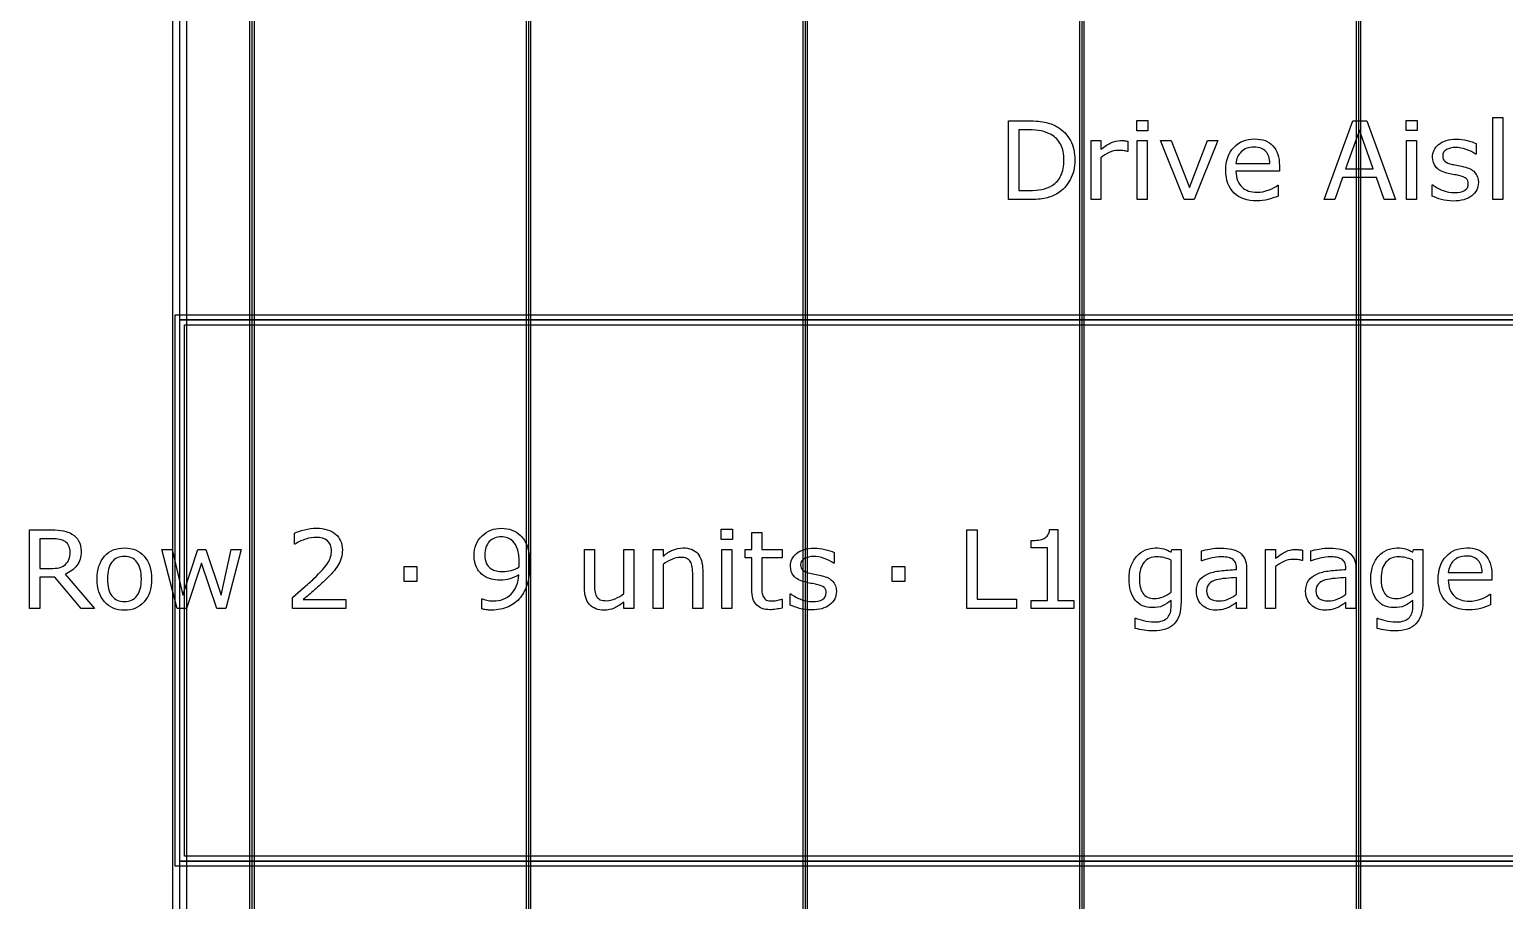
# Model space of a CAD drawing. Extents: x -13 to 750, y 12 to 2314.
# Drawn here: x 31.5 to 154.1, y 434.6 to 507 of the extents above; entities that cross this region are included whole.
import ezdxf

# ---------------------------------------------------------------- set-up
doc = ezdxf.new("R2010")
doc.units = 0
doc.layers.get('0').update_dxf_attribs({"linetype": 'CONTINUOUS'})

msp = doc.modelspace()

# ---------------------------------------------------------------- linework, layer by layer
at = {"color": 7}
for points in [[(43.400391, 580.4896), (43.400391, 128.2904), (268.59961, 128.2904), (268.59961, 580.4896)], [(44.599609, 579.2904), (267.40039, 579.2904), (267.40039, 129.4896), (44.599609, 129.4896)], [(49.800781, 553.89), (49.800781, 295.89), (50.199219, 295.89), (50.199219, 553.89)], [(72.800781, 553.89), (72.800781, 295.89), (73.199219, 295.89), (73.199219, 553.89)], [(95.800781, 553.89), (95.800781, 295.89), (96.199219, 295.89), (96.199219, 553.89)], [(118.80078, 553.89), (118.80078, 295.89), (119.19922, 295.89), (119.19922, 553.89)], [(141.80078, 553.89), (141.80078, 295.89), (142.19922, 295.89), (142.19922, 553.89)], [(44, 508.89), (268, 508.89), (268, 482.89), (44, 482.89)], [(124.49341, 498.6203), (123.56177, 498.6203), (123.56177, 499.4772), (124.49341, 499.4772)], [(145.073, 492.89), (144.14575, 492.89), (143.50415, 494.7137), (140.67407, 494.7137), (140.03247, 492.89), (139.14917, 492.89), (141.53101, 499.4335), (142.69116, 499.4335)], [(146.88794, 498.6205), (145.9563, 498.6205), (145.9563, 499.4774), (146.88794, 499.4774)], [(153.99393, 492.89), (153.16775, 492.89), (153.16775, 499.7279), (153.99393, 499.7279)], [(143.23608, 495.4608), (142.08911, 498.6732), (140.93774, 495.4608)], [(124.44071, 492.8898), (123.61454, 492.8898), (123.61454, 497.7985), (124.44071, 497.7985)], [(130.3206, 497.7985), (128.33427, 492.8898), (127.5037, 492.8898), (125.53056, 497.7985), (126.42704, 497.7985), (127.94755, 493.8918), (129.45487, 497.7985)], [(146.83524, 492.89), (146.00906, 492.89), (146.00906, 497.7987), (146.83524, 497.7987)], [(118.42456, 496.1551)], [(43.599609, 483.2904), (43.599609, 437.4896), (268.40039, 437.4896), (268.40039, 483.2904)], [(44, 482.89), (268, 482.89), (268, 437.89), (44, 437.89)], [(44.400391, 482.4896), (267.59961, 482.4896), (267.59961, 438.2904), (44.400391, 438.2904)], [(89.956787, 464.6205), (89.025146, 464.6205), (89.025146, 465.4774), (89.956787, 465.4774)], [(113.58179, 458.8901), (109.44214, 458.8901), (109.44214, 465.4336), (110.31226, 465.4336), (110.31226, 459.6635), (113.58179, 459.6635)], [(34.884522, 463.5921)], [(49.114014, 463.7987), (47.835205, 458.89), (47.070557, 458.89), (45.809326, 462.6737), (44.556885, 458.89), (43.796631, 458.89), (42.504639, 463.7987), (43.365967, 463.7987), (44.266846, 459.9974), (45.49292, 463.7987), (46.174072, 463.7987), (47.430908, 459.9974), (48.283447, 463.7987)], [(89.904053, 458.89), (89.077881, 458.89), (89.077881, 463.7987), (89.904053, 463.7987)], [(63.703857, 461.1356), (62.653564, 461.1356), (62.653564, 462.3793), (63.703857, 462.3793)], [(73.108158, 462.555)], [(104.28735, 461.1357), (103.23706, 461.1357), (103.23706, 462.3794), (104.28735, 462.3794)], [(40.80835, 461.3421)], [(41.660889, 461.3421)], [(126.427, 460.2393)], [(146.52759, 460.2393)], [(44, 437.89), (268, 437.89), (268, 411.89), (44, 411.89)]]:
    msp.add_lwpolyline(points, close=True, dxfattribs=at)
for points in [[(50, 553.89), (50, 295.89)], [(73, 553.89), (73, 295.89)], [(96, 553.89), (96, 295.89)], [(119, 553.89), (119, 295.89)], [(142, 553.89), (142, 295.89)], [(114.54858, 492.89), (112.89624, 492.89), (112.89624, 499.4335), (114.53101, 499.4335)], [(114.58374, 498.6863), (113.76636, 498.6863), (113.76636, 493.637), (114.58374, 493.637)], [(120.5911, 496.3752), (120.5911, 492.89), (119.76493, 492.89), (119.76493, 497.7987), (120.5911, 497.7987), (120.5911, 497.0736)], [(122.82788, 496.8976), (122.78398, 496.8976)], [(122.82792, 497.7457), (122.82788, 496.8976)], [(151.78343, 497.5479), (151.78343, 496.6646), (151.73953, 496.6646)], [(117.51489, 496.1679), (117.51489, 496.1681)], [(131.81474, 495.8913), (134.62724, 495.8913)], [(135.43139, 495.7067), (135.43144, 495.2585)], [(135.43144, 495.2585), (131.81474, 495.2585)], [(151.97684, 494.3044), (151.97684, 494.305)], [(135.29081, 494.0895), (135.33471, 494.0895), (135.33471, 493.1886)], [(148.14041, 493.1844), (148.14041, 494.1117), (148.18431, 494.1117)], [(36.919189, 458.89), (35.789795, 458.89), (33.601318, 461.4916), (32.375244, 461.4916), (32.375244, 458.89), (31.505127, 458.89), (31.505127, 465.4335), (33.337646, 465.4335)], [(53.570068, 464.2381), (53.526118, 464.2381), (53.526118, 465.161)], [(91.556396, 460.4937), (91.556396, 463.1041), (90.998291, 463.1041), (90.998291, 463.7984), (91.556396, 463.7984), (91.556396, 465.209), (92.382568, 465.209), (92.382568, 463.7984), (94.087646, 463.7984), (94.087646, 463.1041), (92.382568, 463.1041), (92.382568, 460.8672)], [(116.31958, 465.4556), (117.00073, 465.4556), (117.00073, 459.5582), (118.33667, 459.5582), (118.33667, 458.8901)], [(33.39917, 464.6867), (32.375244, 464.6867), (32.375244, 462.217), (33.25415, 462.217)], [(77.643311, 460.6127), (77.643311, 463.7987), (78.469482, 463.7987), (78.469482, 461.0038)], [(80.921634, 460.1336), (80.921634, 463.7986), (81.747806, 463.7986), (81.747803, 458.89)], [(84.199952, 462.5547), (84.199952, 458.89), (83.37378, 458.89), (83.37378, 463.7987), (84.199952, 463.7987), (84.199952, 463.2538)], [(118.33667, 458.8901), (114.79468, 458.8901), (114.79468, 459.5581), (116.15698, 459.5581), (116.15698, 463.9438), (114.79468, 463.9438), (114.79468, 464.5415)], [(126.42703, 463.5877), (126.47973, 463.7986), (127.25316, 463.7986), (127.25317, 459.4482)], [(129.0022, 462.854), (128.9583, 462.854), (128.9583, 463.6933)], [(135.11064, 462.3755), (135.11064, 458.89), (134.28446, 458.89), (134.28446, 463.7987), (135.11064, 463.7987), (135.11064, 463.0736)], [(137.34745, 463.7457), (137.34741, 462.8979)], [(138.09009, 462.854), (138.04619, 462.854), (138.04619, 463.6933)], [(146.52753, 463.5877), (146.58023, 463.7986), (147.35367, 463.7986), (147.35376, 459.4482)], [(72.220481, 462.7437), (72.220459, 462.744)], [(98.398686, 463.548), (98.398686, 462.6647), (98.354736, 462.6647)], [(126.427, 460.2392), (126.427, 462.9155)], [(137.34741, 462.8979), (137.30351, 462.8979)], [(146.52759, 460.2392), (146.52759, 462.9155)], [(34.458252, 461.7509), (36.919189, 458.89)], [(87.478271, 458.89), (86.6521, 458.89), (86.6521, 461.6849)], [(87.478272, 462.076), (87.478271, 458.89)], [(131.87183, 462.1336), (131.87183, 462.261)], [(131.87183, 460.0986), (131.87183, 461.4653)], [(132.69365, 462.2209), (132.6936, 458.8901)], [(140.95972, 462.1336), (140.95972, 462.261)], [(140.95972, 460.0986), (140.95972, 461.4653)], [(141.78154, 462.2209), (141.78149, 458.8901)], [(149.47192, 461.8916), (152.28442, 461.8916)], [(153.08862, 461.2588), (149.47192, 461.2588)], [(153.08858, 461.707), (153.08862, 461.2588)], [(57.793213, 458.89), (53.363525, 458.89), (53.363525, 459.8085), (54.286377, 460.5995)], [(94.755615, 459.1845), (94.755615, 460.1118), (94.799565, 460.1118)], [(98.592041, 460.3045), (98.592041, 460.3051)], [(131.87183, 460.0985), (131.87183, 460.0986)], [(140.95972, 460.0985), (140.95972, 460.0986)], [(152.948, 460.0898), (152.9919, 460.0898), (152.9919, 459.1889)], [(54.273187, 459.6415), (57.793207, 459.6415), (57.793213, 458.89)], [(69.113525, 458.8636), (69.113525, 459.703), (69.157475, 459.703)], [(81.747803, 458.89), (80.921631, 458.89), (80.921631, 459.4349)], [(94.043703, 459.6763), (94.087653, 459.6763), (94.087646, 458.934)], [(126.42703, 459.1097), (126.42703, 459.558)], [(132.6936, 458.8901), (131.87183, 458.8901), (131.87183, 459.413)], [(141.78149, 458.8901), (140.95972, 458.8901), (140.95972, 459.413)], [(146.52753, 459.1097), (146.52753, 459.558)], [(123.44751, 457.2421), (123.44751, 458.0858), (123.49151, 458.0858)], [(143.5481, 457.2421), (143.5481, 458.0858), (143.592, 458.0858)]]:
    msp.add_lwpolyline(points, dxfattribs=at)
for points in [[(114.53101, 499.4335), (115.169677, 499.4335), (115.67651, 499.3866), (116.05151, 499.2928)], [(116.05151, 499.2928), (116.429443, 499.202), (116.74878, 499.076033), (117.00952, 498.9149)], [(115.62524, 498.5983), (115.335207, 498.656967), (114.98804, 498.6863), (114.58374, 498.6863)], [(116.44702, 498.2951), (116.189207, 498.441567), (115.91528, 498.542633), (115.62524, 498.5983)], [(117.24683, 497.4645), (117.068117, 497.8161), (116.801513, 498.092967), (116.44702, 498.2951)], [(117.00952, 498.9149), (117.454833, 498.636567), (117.802003, 498.265967), (118.05103, 497.8031)], [(131.63012, 497.2272), (132.069573, 497.698867), (132.64672, 497.9347), (133.36156, 497.9347)], [(133.36156, 497.9347), (134.023673, 497.9347), (134.53344, 497.741333), (134.89086, 497.3546)], [(117.51489, 496.1681), (117.51489, 496.680833), (117.425537, 497.112967), (117.24683, 497.4645)], [(118.05103, 497.8031), (118.30005, 497.340167), (118.42456, 496.790833), (118.42456, 496.1551)], [(120.5911, 497.0736), (120.919227, 497.337267), (121.207803, 497.5233), (121.45683, 497.6317)], [(121.27665, 496.8102), (121.039343, 496.698867), (120.810827, 496.553867), (120.5911, 496.3752)], [(122.01493, 496.9816), (121.76005, 496.9816), (121.513957, 496.924467), (121.27665, 496.8102)], [(121.45683, 497.6317), (121.708783, 497.743033), (121.96513, 497.7987), (122.22587, 497.7987)], [(122.42362, 496.9596), (122.309367, 496.974267), (122.173137, 496.9816), (122.01493, 496.9816)], [(122.22587, 497.7987), (122.369423, 497.7987), (122.473427, 497.794367), (122.53788, 497.7857)], [(122.78398, 496.8976), (122.660933, 496.926933), (122.540813, 496.9476), (122.42362, 496.9596)], [(122.53788, 497.7857), (122.602347, 497.779033), (122.699027, 497.7657), (122.82792, 497.7457)], [(130.97533, 495.3156), (130.97533, 496.118333), (131.193593, 496.755533), (131.63012, 497.2272)], [(132.25858, 496.8625), (131.99784, 496.6017), (131.849893, 496.277967), (131.81474, 495.8913)], [(133.31767, 497.2536), (132.875283, 497.2536), (132.522253, 497.123233), (132.25858, 496.8625)], [(134.29765, 496.8976), (134.083783, 497.134933), (133.757123, 497.2536), (133.31767, 497.2536)], [(134.62724, 495.8913), (134.624573, 496.3249), (134.51471, 496.660333), (134.29765, 496.8976)], [(134.89086, 497.3546), (135.251213, 496.967933), (135.43139, 496.418633), (135.43139, 495.7067)], [(148.16233, 496.4185), (148.16233, 496.620633), (148.203347, 496.811067), (148.28538, 496.9898)], [(148.28538, 496.9898), (148.37034, 497.168533), (148.49778, 497.3282), (148.6677, 497.4688)], [(148.6677, 497.4688), (148.831767, 497.606467), (149.039777, 497.714867), (149.29173, 497.794)], [(149.31815, 497.0425), (149.110137, 496.928233), (149.00613, 496.756867), (149.00613, 496.5284)], [(149.29173, 497.794), (149.54661, 497.876), (149.83079, 497.917), (150.14427, 497.917)], [(150.08279, 497.2183), (149.781037, 497.2183), (149.526157, 497.1597), (149.31815, 497.0425)], [(150.97049, 497.0557), (150.66873, 497.1641), (150.37283, 497.2183), (150.08279, 497.2183)], [(150.14427, 497.917), (150.437237, 497.917), (150.733133, 497.8804), (151.03196, 497.8072)], [(151.73953, 496.6646), (151.528597, 496.819867), (151.27225, 496.950233), (150.97049, 497.0557)], [(151.03196, 497.8072), (151.33372, 497.736867), (151.58421, 497.650433), (151.78343, 497.5479)], [(117.2688, 494.8935), (117.43286, 495.233367), (117.51489, 495.658167), (117.51489, 496.1679)], [(118.42456, 496.1551), (118.42456, 495.560367), (118.29419, 495.0213), (118.03345, 494.5379)], [(148.4304, 495.6011), (148.251687, 495.823767), (148.16233, 496.096233), (148.16233, 496.4185)], [(149.34886, 495.1001), (148.918193, 495.214367), (148.61204, 495.381367), (148.4304, 495.6011)], [(149.00613, 496.5284), (149.00613, 496.3262), (149.06912, 496.173833), (149.1951, 496.0713)], [(149.1951, 496.0713), (149.318147, 495.968767), (149.517363, 495.8853), (149.79275, 495.8209)], [(149.79275, 495.8209), (149.945097, 495.785567), (150.11502, 495.7504), (150.30252, 495.7154)], [(150.30252, 495.7154), (150.492947, 495.680067), (150.65115, 495.647733), (150.77713, 495.6184)], [(150.77713, 495.6184), (151.160917, 495.530533), (151.456813, 495.379667), (151.66482, 495.1658)], [(116.53931, 494.0717), (116.864503, 494.2797), (117.107667, 494.553633), (117.2688, 494.8935)], [(118.03345, 494.5379), (117.775637, 494.054567), (117.431397, 493.679567), (117.00073, 493.4129)], [(131.66088, 493.4347), (131.203847, 493.8771), (130.97533, 494.504067), (130.97533, 495.3156)], [(131.81474, 495.2585), (131.81474, 494.9567), (131.86015, 494.693), (131.95097, 494.4674)], [(131.95097, 494.4674), (132.04179, 494.2448), (132.1663, 494.0617), (132.3245, 493.9181)], [(149.86302, 494.9859), (149.67552, 495.021233), (149.504133, 495.0593), (149.34886, 495.1001)], [(150.32444, 494.8939), (150.207253, 494.920567), (150.053447, 494.951233), (149.86302, 494.9859)], [(150.96604, 494.639), (150.854713, 494.7386), (150.640847, 494.823567), (150.32444, 494.8939)], [(151.13304, 494.1996), (151.13304, 494.392933), (151.077373, 494.5394), (150.96604, 494.639)], [(151.97684, 494.305), (151.97684, 493.8568), (151.790803, 493.489133), (151.41873, 493.202)], [(151.66482, 495.1658), (151.872833, 494.949), (151.97684, 494.661867), (151.97684, 494.3044)], [(114.58374, 493.637), (115.002687, 493.637), (115.367433, 493.667667), (115.67798, 493.729)], [(115.67798, 493.729), (115.991453, 493.790333), (116.278563, 493.904567), (116.53931, 494.0717)], [(117.00073, 493.4129), (116.701903, 493.228367), (116.36792, 493.095067), (115.99878, 493.013)], [(133.56811, 492.7755), (132.753657, 492.7755), (132.117913, 492.995233), (131.66088, 493.4347)], [(132.3245, 493.9181), (132.476847, 493.7775), (132.657023, 493.672033), (132.86503, 493.6017)], [(132.86503, 493.6017), (133.07597, 493.531367), (133.307417, 493.4962), (133.55937, 493.4962)], [(133.55937, 493.4962), (133.89335, 493.4962), (134.228797, 493.562133), (134.56571, 493.694)], [(135.33471, 493.1886), (135.05639, 493.0714), (134.77221, 492.973267), (134.48217, 492.8942)], [(134.56571, 493.694), (134.905557, 493.828733), (135.147257, 493.960567), (135.29081, 494.0895)], [(148.90066, 492.8988), (148.598907, 492.986667), (148.34549, 493.081867), (148.14041, 493.1844)], [(148.18431, 494.1117), (148.44505, 493.915367), (148.735087, 493.758633), (149.05442, 493.6415)], [(149.05442, 493.6415), (149.37376, 493.527233), (149.679913, 493.4701), (149.97288, 493.4701)], [(151.41873, 493.202), (151.04959, 492.914867), (150.54422, 492.7713), (149.90262, 492.7713)], [(149.97288, 493.4701), (150.33616, 493.4701), (150.62034, 493.5287), (150.82542, 493.6459)], [(150.82542, 493.6459), (151.0305, 493.763033), (151.13304, 493.9476), (151.13304, 494.1996)], [(115.99878, 493.013), (115.632567, 492.931), (115.149167, 492.89), (114.54858, 492.89)], [(134.48217, 492.8942), (134.19213, 492.815067), (133.887443, 492.7755), (133.56811, 492.7755)], [(149.90262, 492.7713), (149.53934, 492.7713), (149.205353, 492.8138), (148.90066, 492.8988)], [(33.337646, 465.4335), (33.733154, 465.4335), (34.062744, 465.407167), (34.326416, 465.3545)], [(34.326416, 465.3545), (34.590088, 465.3045), (34.827393, 465.213667), (35.03833, 465.082)], [(35.03833, 465.082), (35.275635, 464.9326), (35.460205, 464.743633), (35.592041, 464.5151)], [(53.526118, 465.161), (53.734126, 465.263533), (54.010981, 465.357267), (54.356684, 465.4422)], [(54.356684, 465.4422), (54.705317, 465.5272), (55.042232, 465.5697), (55.367427, 465.5697)], [(55.345459, 464.8094), (55.078858, 464.8094), (54.790283, 464.762533), (54.479736, 464.6688)], [(56.281494, 464.5194), (56.058838, 464.712733), (55.746826, 464.8094), (55.345459, 464.8094)], [(55.367427, 465.5697), (56.038325, 465.5697), (56.564204, 465.4071), (56.945063, 465.0819)], [(56.945063, 465.0819), (57.325922, 464.759633), (57.516352, 464.321633), (57.516352, 463.7679)], [(68.476322, 463.3065), (68.476322, 463.9745), (68.696049, 464.517967), (69.135502, 464.9369)], [(69.135502, 464.9369), (69.574955, 465.355833), (70.111088, 465.5653), (70.7439, 465.5653)], [(70.735107, 464.8491), (70.313232, 464.8491), (69.979248, 464.717267), (69.733154, 464.4536)], [(71.249268, 464.7611), (71.091065, 464.819767), (70.919678, 464.8491), (70.735107, 464.8491)], [(70.7439, 465.5653), (71.060307, 465.5653), (71.353276, 465.5155), (71.622807, 465.4159)], [(71.622807, 465.4159), (71.892338, 465.319233), (72.128178, 465.172733), (72.330326, 464.9764)], [(72.330326, 464.9764), (72.579349, 464.733267), (72.771244, 464.4198), (72.90601, 464.036)], [(115.86694, 464.7217), (116.001707, 464.794967), (116.107177, 464.887267), (116.18335, 464.9986)], [(116.18335, 464.9986), (116.26245, 465.112867), (116.30786, 465.2652), (116.31958, 465.4556)], [(34.01001, 464.6337), (33.837158, 464.669033), (33.633545, 464.6867), (33.39917, 464.6867)], [(34.458252, 464.4579), (34.332275, 464.542833), (34.182861, 464.601433), (34.01001, 464.6337)], [(34.783447, 464.0887), (34.718994, 464.235233), (34.610595, 464.3583), (34.458252, 464.4579)], [(34.884521, 463.5921), (34.884521, 463.779633), (34.85083, 463.945167), (34.783447, 464.0887)], [(34.787842, 462.9813), (34.852295, 463.142433), (34.884522, 463.346033), (34.884522, 463.5921)], [(35.794189, 463.6538), (35.794189, 463.182133), (35.675537, 462.7866), (35.438232, 462.4672)], [(35.592041, 464.5151), (35.726806, 464.2895), (35.794189, 464.0024), (35.794189, 463.6538)], [(37.740967, 463.2362), (38.151123, 463.702), (38.703369, 463.9349), (39.397705, 463.9349)], [(39.397705, 463.9349), (40.086182, 463.9349), (40.635498, 463.702), (41.045654, 463.2362)], [(54.479736, 464.6688), (54.169189, 464.575067), (53.865967, 464.4315), (53.570068, 464.2381)], [(56.619873, 463.724), (56.619873, 464.0638), (56.50708, 464.328933), (56.281494, 464.5194)], [(56.307861, 462.6825), (56.515869, 463.004767), (56.619873, 463.351933), (56.619873, 463.724)], [(57.516352, 463.7679), (57.516352, 463.5189), (57.484125, 463.286), (57.419672, 463.0692)], [(69.733154, 464.4536), (69.48999, 464.189933), (69.368408, 463.819333), (69.368408, 463.3418)], [(71.693115, 464.4798), (71.55542, 464.611667), (71.407471, 464.705433), (71.249268, 464.7611)], [(72.079834, 463.8382), (71.986084, 464.1136), (71.857178, 464.327467), (71.693115, 464.4798)], [(72.220459, 462.744), (72.220459, 463.198133), (72.173584, 463.562867), (72.079834, 463.8382)], [(72.90601, 464.036), (73.040775, 463.655133), (73.108158, 463.161467), (73.108158, 462.555)], [(84.199952, 463.2538), (84.457765, 463.467667), (84.724366, 463.634633), (84.999757, 463.7547)], [(84.999757, 463.7547), (85.275148, 463.874833), (85.557862, 463.9349), (85.847901, 463.9349)], [(85.847901, 463.9349), (86.378175, 463.9349), (86.782472, 463.775233), (87.060792, 463.4559)], [(95.282963, 463.4689), (95.447026, 463.606567), (95.655033, 463.714967), (95.906986, 463.7941)], [(95.906986, 463.7941), (96.161869, 463.8761), (96.446049, 463.9171), (96.759525, 463.9171)], [(96.759525, 463.9171), (97.052494, 463.9171), (97.348393, 463.8805), (97.647221, 463.8073)], [(97.647221, 463.8073), (97.948979, 463.736967), (98.199467, 463.650533), (98.398686, 463.548)], [(114.79468, 464.5415), (114.979247, 464.5415), (115.177, 464.556167), (115.38794, 464.5855)], [(115.38794, 464.5855), (115.59888, 464.6175), (115.758547, 464.6629), (115.86694, 464.7217)], [(123.59695, 463.2757), (123.787383, 463.483767), (124.01883, 463.6449), (124.29129, 463.7591)], [(124.29129, 463.7591), (124.56375, 463.8763), (124.834747, 463.9349), (125.10428, 463.9349)], [(125.10428, 463.9349), (125.38846, 463.9349), (125.625763, 463.905567), (125.81619, 463.8469)], [(125.81619, 463.8469), (126.00955, 463.7909), (126.213163, 463.7045), (126.42703, 463.5877)], [(128.9583, 463.6933), (129.119433, 463.7373), (129.352343, 463.785633), (129.65703, 463.8383)], [(129.65703, 463.8383), (129.961717, 463.890967), (130.26201, 463.9173), (130.55791, 463.9173)], [(130.55791, 463.9173), (130.903617, 463.9173), (131.20391, 463.887967), (131.45879, 463.8293)], [(131.45879, 463.8293), (131.716603, 463.773967), (131.93926, 463.677267), (132.12676, 463.5392)], [(135.11064, 463.0736), (135.43876, 463.337267), (135.727333, 463.5233), (135.97636, 463.6317)], [(135.97636, 463.6317), (136.228313, 463.743033), (136.48466, 463.7987), (136.7454, 463.7987)], [(136.7454, 463.7987), (136.888953, 463.7987), (136.992957, 463.794367), (137.05741, 463.7857)], [(137.05741, 463.7857), (137.121877, 463.779033), (137.218557, 463.7657), (137.34745, 463.7457)], [(138.04619, 463.6933), (138.207323, 463.7373), (138.440233, 463.785633), (138.74492, 463.8383)], [(138.74492, 463.8383), (139.049607, 463.890967), (139.3499, 463.9173), (139.6458, 463.9173)], [(139.6458, 463.9173), (139.991507, 463.9173), (140.2918, 463.887967), (140.54668, 463.8293)], [(140.54668, 463.8293), (140.804493, 463.773967), (141.02715, 463.677267), (141.21465, 463.5392)], [(143.69745, 463.2757), (143.887877, 463.483767), (144.119323, 463.6449), (144.39179, 463.7591)], [(144.39179, 463.7591), (144.66425, 463.8763), (144.935243, 463.9349), (145.20477, 463.9349)], [(145.20477, 463.9349), (145.48895, 463.9349), (145.726257, 463.905567), (145.91669, 463.8469)], [(145.91669, 463.8469), (146.11005, 463.7909), (146.313663, 463.7045), (146.52753, 463.5877)], [(149.28731, 463.2275), (149.726763, 463.699167), (150.303913, 463.935), (151.01876, 463.935)], [(151.01876, 463.935), (151.680867, 463.935), (152.190633, 463.741633), (152.54806, 463.3549)], [(33.974854, 462.287), (34.179932, 462.337), (34.354248, 462.4278), (34.497803, 462.5594)], [(35.438232, 462.4672), (35.200927, 462.1508), (34.874267, 461.912033), (34.458252, 461.7509)], [(34.497803, 462.5594), (34.629639, 462.682467), (34.726319, 462.8231), (34.787842, 462.9813)], [(37.130127, 461.3421), (37.130127, 462.141967), (37.33374, 462.773333), (37.740967, 463.2362)], [(38.351807, 462.7572), (38.105713, 462.4496), (37.982666, 461.9779), (37.982666, 461.3421)], [(39.397705, 463.223), (38.949463, 463.223), (38.60083, 463.067733), (38.351807, 462.7572)], [(40.434814, 462.7572), (40.185791, 463.067733), (39.840088, 463.223), (39.397705, 463.223)], [(40.80835, 461.3421), (40.80835, 461.9779), (40.683838, 462.4496), (40.434814, 462.7572)], [(41.045654, 463.2362), (41.455811, 462.773333), (41.660889, 462.141967), (41.660889, 461.3421)], [(55.1521, 461.3861), (55.7146, 461.931033), (56.099854, 462.363167), (56.307861, 462.6825)], [(57.142816, 462.4584), (57.028559, 462.276733), (56.893793, 462.098), (56.738519, 461.9222)], [(57.419672, 463.0692), (57.358152, 462.855333), (57.265867, 462.651733), (57.142816, 462.4584)], [(68.669682, 462.3177), (68.540775, 462.5931), (68.476322, 462.9227), (68.476322, 463.3065)], [(69.368408, 463.3418), (69.368408, 463.063467), (69.407959, 462.8364), (69.487061, 462.6606)], [(69.487061, 462.6606), (69.566162, 462.4848), (69.699463, 462.331), (69.886963, 462.1992)], [(72.202881, 462.3306), (72.205814, 462.391933), (72.208748, 462.452), (72.211681, 462.5108)], [(72.211681, 462.5108), (72.217548, 462.572133), (72.220481, 462.649767), (72.220481, 462.7437)], [(73.108154, 462.555), (73.108154, 461.983733), (73.042236, 461.4652), (72.9104, 460.9994)], [(84.907472, 462.981), (84.661378, 462.869667), (84.425538, 462.727567), (84.199952, 462.5547)], [(85.614991, 463.148), (85.389405, 463.148), (85.153565, 463.092333), (84.907472, 462.981)], [(86.151124, 463.056), (86.013429, 463.117333), (85.834718, 463.148), (85.614991, 463.148)], [(86.46753, 462.7836), (86.394288, 462.9066), (86.288819, 462.9974), (86.151124, 463.056)], [(86.61255, 462.3177), (86.586183, 462.516967), (86.537843, 462.672267), (86.46753, 462.7836)], [(87.060792, 463.4559), (87.339112, 463.136567), (87.478272, 462.6766), (87.478272, 462.076)], [(94.777592, 462.4186), (94.777592, 462.620733), (94.818608, 462.811167), (94.900639, 462.9899)], [(95.045658, 461.6012), (94.866947, 461.823867), (94.777592, 462.096333), (94.777592, 462.4186)], [(94.900639, 462.9899), (94.9856, 463.168633), (95.113041, 463.3283), (95.282963, 463.4689)], [(95.93335, 463.0426), (95.725342, 462.928333), (95.621338, 462.756967), (95.621338, 462.5285)], [(95.621338, 462.5285), (95.621338, 462.3263), (95.684326, 462.173933), (95.810303, 462.0714)], [(96.697998, 463.2184), (96.39624, 463.2184), (96.141357, 463.1598), (95.93335, 463.0426)], [(97.585693, 463.0558), (97.283936, 463.1642), (96.988037, 463.2184), (96.697998, 463.2184)], [(98.354736, 462.6647), (98.143799, 462.819967), (97.887451, 462.950333), (97.585693, 463.0558)], [(122.93338, 461.3905), (122.93338, 461.812367), (122.991973, 462.175633), (123.10916, 462.4803)], [(123.10916, 462.4803), (123.22928, 462.787967), (123.391877, 463.0531), (123.59695, 463.2757)], [(124.177, 462.7354), (123.91626, 462.430733), (123.78589, 461.988367), (123.78589, 461.4083)], [(125.24927, 463.1924), (124.79517, 463.1924), (124.437747, 463.040067), (124.177, 462.7354)], [(125.81177, 463.1264), (125.62427, 463.1704), (125.43677, 463.1924), (125.24927, 463.1924)], [(126.427, 462.9155), (126.207273, 463.0151), (126.002197, 463.0854), (125.81177, 463.1264)], [(129.82837, 463.1001), (129.56177, 463.044767), (129.28638, 462.962733), (129.0022, 462.854)], [(130.55347, 463.1881), (130.33667, 463.1881), (130.09497, 463.158767), (129.82837, 463.1001)], [(131.06763, 463.1531), (130.903563, 463.176433), (130.732177, 463.1881), (130.55347, 463.1881)], [(131.4895, 463.0169), (131.372313, 463.084233), (131.23169, 463.129633), (131.06763, 463.1531)], [(131.77075, 462.7268), (131.706283, 462.849867), (131.612533, 462.946567), (131.4895, 463.0169)], [(131.87183, 462.261), (131.87183, 462.448533), (131.838137, 462.6038), (131.77075, 462.7268)], [(132.12676, 463.5392), (132.311327, 463.404467), (132.45195, 463.230167), (132.54863, 463.0163)], [(132.54863, 463.0163), (132.64531, 462.802433), (132.69365, 462.5373), (132.69365, 462.2209)], [(135.79618, 462.8105), (135.55888, 462.699167), (135.330367, 462.554167), (135.11064, 462.3755)], [(136.53446, 462.9819), (136.27958, 462.9819), (136.033487, 462.924767), (135.79618, 462.8105)], [(136.94316, 462.9599), (136.8289, 462.974567), (136.692667, 462.9819), (136.53446, 462.9819)], [(137.30351, 462.8979), (137.180463, 462.927233), (137.060347, 462.9479), (136.94316, 462.9599)], [(138.91626, 463.1001), (138.64966, 463.044767), (138.37427, 462.962733), (138.09009, 462.854)], [(139.64136, 463.1881), (139.42456, 463.1881), (139.18286, 463.158767), (138.91626, 463.1001)], [(140.15552, 463.1531), (139.991453, 463.176433), (139.820067, 463.1881), (139.64136, 463.1881)], [(140.57739, 463.0169), (140.460203, 463.084233), (140.31958, 463.129633), (140.15552, 463.1531)], [(140.85864, 462.7268), (140.794173, 462.849867), (140.700423, 462.946567), (140.57739, 463.0169)], [(140.95972, 462.261), (140.95972, 462.448533), (140.926027, 462.6038), (140.85864, 462.7268)], [(141.21465, 463.5392), (141.399223, 463.404467), (141.539847, 463.230167), (141.63652, 463.0163)], [(141.63652, 463.0163), (141.7332, 462.802433), (141.78154, 462.5373), (141.78154, 462.2209)], [(143.03388, 461.3905), (143.03388, 461.812367), (143.092473, 462.175633), (143.20966, 462.4803)], [(143.20966, 462.4803), (143.329773, 462.787967), (143.49237, 463.0531), (143.69745, 463.2757)], [(144.27759, 462.7354), (144.016843, 462.430733), (143.88647, 461.988367), (143.88647, 461.4083)], [(145.34985, 463.1924), (144.89575, 463.1924), (144.53833, 463.040067), (144.27759, 462.7354)], [(145.91235, 463.1264), (145.72485, 463.1704), (145.53735, 463.1924), (145.34985, 463.1924)], [(146.52759, 462.9155), (146.307863, 463.0151), (146.102783, 463.0854), (145.91235, 463.1264)], [(148.63253, 461.3159), (148.63253, 462.118633), (148.85079, 462.755833), (149.28731, 463.2275)], [(149.91577, 462.8628), (149.65503, 462.602), (149.50708, 462.278267), (149.47192, 461.8916)], [(150.97485, 463.2539), (150.53247, 463.2539), (150.179443, 463.123533), (149.91577, 462.8628)], [(151.95483, 462.8979), (151.740963, 463.135233), (151.414303, 463.2539), (150.97485, 463.2539)], [(152.28442, 461.8916), (152.281753, 462.3252), (152.17189, 462.660633), (151.95483, 462.8979)], [(152.54806, 463.3549), (152.908407, 462.968233), (153.08858, 462.418933), (153.08858, 461.707)], [(33.25415, 462.217), (33.529541, 462.217), (33.769775, 462.240333), (33.974854, 462.287)], [(37.740967, 459.4481), (37.33374, 459.910967), (37.130127, 460.5423), (37.130127, 461.3421)], [(37.982666, 461.3421), (37.982666, 460.7269), (38.107178, 460.259633), (38.356201, 459.9403)], [(40.43042, 459.9359), (40.682373, 460.2523), (40.80835, 460.721033), (40.80835, 461.3421)], [(41.660889, 461.3421), (41.660889, 460.5423), (41.455811, 459.910967), (41.045654, 459.4481)], [(54.286377, 460.5995), (54.596924, 460.863167), (54.885498, 461.125367), (55.1521, 461.3861)], [(56.180414, 461.3378), (55.866937, 461.030133), (55.543207, 460.7313), (55.209223, 460.4413)], [(56.738519, 461.9222), (56.586176, 461.746467), (56.400141, 461.551667), (56.180414, 461.3378)], [(69.254154, 461.6366), (68.996342, 461.815267), (68.801518, 462.0423), (68.669682, 462.3177)], [(69.90894, 461.329), (69.692143, 461.381667), (69.473881, 461.4842), (69.254154, 461.6366)], [(69.886963, 462.1992), (70.018799, 462.1084), (70.163818, 462.046867), (70.322021, 462.0146)], [(70.642826, 461.25), (70.373295, 461.25), (70.128666, 461.276333), (69.90894, 461.329)], [(70.322021, 462.0146), (70.480224, 461.985267), (70.656006, 461.9706), (70.849365, 461.9706)], [(71.429447, 461.3554), (71.189213, 461.285133), (70.927006, 461.25), (70.642826, 461.25)], [(70.849365, 461.9706), (71.077881, 461.9706), (71.309326, 462.001267), (71.543701, 462.0626)], [(72.19849, 461.707), (71.926029, 461.542933), (71.669682, 461.425733), (71.429447, 461.3554)], [(71.543701, 462.0626), (71.778076, 462.123933), (71.997803, 462.213267), (72.202881, 462.3306)], [(71.556889, 460.0986), (71.92603, 460.488267), (72.139897, 461.0244), (72.19849, 461.707)], [(86.6521, 461.6849), (86.6521, 461.9105), (86.638917, 462.121433), (86.61255, 462.3177)], [(95.964115, 461.1002), (95.533451, 461.214467), (95.227299, 461.381467), (95.045658, 461.6012)], [(95.810303, 462.0714), (95.93335, 461.968867), (96.132568, 461.8854), (96.407959, 461.821)], [(96.407959, 461.821), (96.560303, 461.785667), (96.730225, 461.7505), (96.917725, 461.7155)], [(96.917725, 461.7155), (97.108154, 461.680167), (97.266357, 461.647833), (97.392334, 461.6185)], [(97.392334, 461.6185), (97.776123, 461.530633), (98.072022, 461.379767), (98.280029, 461.1659)], [(98.280029, 461.1659), (98.488037, 460.9491), (98.592041, 460.661967), (98.592041, 460.3045)], [(123.44754, 459.5975), (123.104767, 460.0223), (122.93338, 460.619967), (122.93338, 461.3905)], [(123.78589, 461.4083), (123.78589, 460.8575), (123.88257, 460.44), (124.07593, 460.1558)], [(128.52319, 460.3142), (128.52319, 460.686267), (128.602293, 460.986567), (128.7605, 461.2151)], [(128.7605, 461.2151), (128.921633, 461.446567), (129.150147, 461.6282), (129.44604, 461.76)], [(129.44604, 461.76), (129.744873, 461.891867), (130.103763, 461.981233), (130.52271, 462.0281)], [(130.17114, 461.2718), (129.93384, 461.204467), (129.741947, 461.099), (129.59546, 460.9554)], [(130.97974, 461.3993), (130.639893, 461.369967), (130.37036, 461.327467), (130.17114, 461.2718)], [(130.52271, 462.0281), (130.94165, 462.074767), (131.391357, 462.109933), (131.87183, 462.1336)], [(131.87183, 461.4653), (131.619877, 461.450633), (131.322513, 461.428633), (130.97974, 461.3993)], [(137.61108, 460.3142), (137.61108, 460.686267), (137.690183, 460.986567), (137.84839, 461.2151)], [(137.84839, 461.2151), (138.009523, 461.446567), (138.23804, 461.6282), (138.53394, 461.76)], [(138.53394, 461.76), (138.832767, 461.891867), (139.191653, 461.981233), (139.6106, 462.0281)], [(139.25903, 461.2718), (139.02173, 461.204467), (138.829837, 461.099), (138.68335, 460.9554)], [(140.06763, 461.3993), (139.727783, 461.369967), (139.45825, 461.327467), (139.25903, 461.2718)], [(139.6106, 462.0281), (140.02954, 462.074767), (140.479247, 462.109933), (140.95972, 462.1336)], [(140.95972, 461.4653), (140.707767, 461.450633), (140.410403, 461.428633), (140.06763, 461.3993)], [(143.54804, 459.5975), (143.205267, 460.0223), (143.03388, 460.619967), (143.03388, 461.3905)], [(143.88647, 461.4083), (143.88647, 460.8575), (143.98315, 460.44), (144.17651, 460.1558)], [(149.31808, 459.435), (148.861047, 459.8774), (148.63253, 460.504367), (148.63253, 461.3159)], [(149.47192, 461.2588), (149.47192, 460.957), (149.51733, 460.6933), (149.60815, 460.4677)], [(38.356201, 459.9403), (38.605224, 459.6239), (38.952392, 459.4657), (39.397705, 459.4657)], [(39.397705, 459.4657), (39.837158, 459.4657), (40.181397, 459.622433), (40.43042, 459.9359)], [(55.209223, 460.4413), (54.875238, 460.154167), (54.563226, 459.887567), (54.273187, 459.6415)], [(70.036381, 459.5185), (70.683842, 459.5185), (71.190678, 459.711867), (71.556889, 460.0986)], [(72.9104, 460.9994), (72.781494, 460.533533), (72.585205, 460.136567), (72.321533, 459.8085)], [(78.073975, 459.224), (77.786866, 459.5404), (77.643311, 460.0033), (77.643311, 460.6127)], [(78.469482, 461.0038), (78.469482, 460.754733), (78.481202, 460.540867), (78.504642, 460.3622)], [(78.504642, 460.3622), (78.528082, 460.1864), (78.577887, 460.0355), (78.654056, 459.9095)], [(78.654056, 459.9095), (78.733157, 459.780633), (78.835696, 459.6869), (78.961673, 459.6283)], [(80.20972, 459.7073), (80.464603, 459.818633), (80.701907, 459.960733), (80.921634, 460.1336)], [(91.94751, 459.1973), (91.686767, 459.466833), (91.556396, 459.898967), (91.556396, 460.4937)], [(92.382568, 460.8672), (92.382568, 460.6094), (92.388428, 460.407267), (92.400148, 460.2608)], [(92.400148, 460.2608), (92.411868, 460.117267), (92.452884, 459.9825), (92.523195, 459.8565)], [(94.799565, 460.1118), (95.060307, 459.915467), (95.350346, 459.758733), (95.669682, 459.6416)], [(96.478275, 460.986), (96.290775, 461.021333), (96.119388, 461.0594), (95.964115, 461.1002)], [(96.939701, 460.894), (96.822514, 460.920667), (96.668705, 460.951333), (96.478275, 460.986)], [(97.581303, 460.6391), (97.469975, 460.7387), (97.256108, 460.823667), (96.939701, 460.894)], [(97.440678, 459.646), (97.645756, 459.763133), (97.748295, 459.9477), (97.748295, 460.1997)], [(97.748295, 460.1997), (97.748295, 460.393033), (97.692631, 460.5395), (97.581303, 460.6391)], [(98.592041, 460.3051), (98.592041, 459.8569), (98.406006, 459.489233), (98.033936, 459.2021)], [(124.07593, 460.1558), (124.26929, 459.871667), (124.59009, 459.7296), (125.03833, 459.7296)], [(125.75903, 459.8658), (126.002197, 459.959533), (126.224853, 460.084033), (126.427, 460.2393)], [(128.98462, 459.1936), (128.677, 459.4866), (128.52319, 459.860133), (128.52319, 460.3142)], [(129.59546, 460.9554), (129.448973, 460.8148), (129.37573, 460.62), (129.37573, 460.371)], [(129.37573, 460.371), (129.37573, 460.089733), (129.460693, 459.8773), (129.63062, 459.7337)], [(131.20386, 459.6898), (131.444093, 459.804067), (131.66675, 459.9403), (131.87183, 460.0985)], [(138.07251, 459.1936), (137.76489, 459.4866), (137.61108, 459.860133), (137.61108, 460.3142)], [(138.68335, 460.9554), (138.536863, 460.8148), (138.46362, 460.62), (138.46362, 460.371)], [(138.46362, 460.371), (138.46362, 460.089733), (138.548583, 459.8773), (138.71851, 459.7337)], [(140.29175, 459.6898), (140.531983, 459.804067), (140.75464, 459.9403), (140.95972, 460.0985)], [(144.17651, 460.1558), (144.36987, 459.871667), (144.690673, 459.7296), (145.13892, 459.7296)], [(145.85962, 459.8658), (146.102787, 459.959533), (146.325443, 460.084033), (146.52759, 460.2393)], [(149.60815, 460.4677), (149.69897, 460.2451), (149.823483, 460.062), (149.98169, 459.9184)], [(149.98169, 459.9184), (150.134037, 459.7778), (150.314213, 459.672333), (150.52222, 459.602)], [(152.2229, 459.6943), (152.562747, 459.829033), (152.804447, 459.960867), (152.948, 460.0898)], [(39.397705, 458.7538), (38.703369, 458.7538), (38.151123, 458.985233), (37.740967, 459.4481)], [(41.045654, 459.4481), (40.635498, 458.985233), (40.086182, 458.7538), (39.397705, 458.7538)], [(69.473877, 458.7886), (69.339112, 458.803267), (69.218994, 458.828267), (69.113525, 458.8636)], [(69.157475, 459.703), (69.242436, 459.659), (69.362553, 459.6165), (69.517826, 459.5755)], [(69.904541, 458.7626), (69.752197, 458.7626), (69.608642, 458.771267), (69.473877, 458.7886)], [(69.517826, 459.5755), (69.673099, 459.5375), (69.845951, 459.5185), (70.036381, 459.5185)], [(71.31958, 459.035), (70.918213, 458.8534), (70.446533, 458.7626), (69.904541, 458.7626)], [(72.321533, 459.8085), (72.054932, 459.4745), (71.720947, 459.216667), (71.31958, 459.035)], [(79.278076, 458.7538), (78.762451, 458.7538), (78.361084, 458.910533), (78.073975, 459.224)], [(78.961673, 459.6283), (79.08765, 459.569633), (79.270755, 459.5403), (79.510989, 459.5403)], [(80.121826, 458.9296), (79.866943, 458.8124), (79.585693, 458.7538), (79.278076, 458.7538)], [(79.510989, 459.5403), (79.724856, 459.5403), (79.957767, 459.595967), (80.20972, 459.7073)], [(80.921631, 459.4349), (80.64331, 459.215167), (80.376709, 459.046733), (80.121826, 458.9296)], [(93.090088, 458.793), (92.589111, 458.793), (92.208252, 458.927767), (91.94751, 459.1973)], [(92.523195, 459.8565), (92.587648, 459.7393), (92.675539, 459.652867), (92.786867, 459.5972)], [(92.786867, 459.5972), (92.901125, 459.544533), (93.073977, 459.5182), (93.305422, 459.5182)], [(93.577881, 458.833), (93.39624, 458.806333), (93.233643, 458.793), (93.090088, 458.793)], [(93.305422, 459.5182), (93.440187, 459.5182), (93.580812, 459.5372), (93.727297, 459.5752)], [(94.087646, 458.934), (93.932373, 458.893333), (93.762451, 458.859667), (93.577881, 458.833)], [(93.727297, 459.5752), (93.873781, 459.616533), (93.97925, 459.650233), (94.043703, 459.6763)], [(95.515869, 458.8989), (95.214111, 458.986767), (94.960693, 459.081967), (94.755615, 459.1845)], [(96.517822, 458.7714), (96.154541, 458.7714), (95.820556, 458.8139), (95.515869, 458.8989)], [(95.669682, 459.6416), (95.989018, 459.527333), (96.29517, 459.4702), (96.588139, 459.4702)], [(98.033936, 459.2021), (97.664795, 458.914967), (97.159424, 458.7714), (96.517822, 458.7714)], [(96.588139, 459.4702), (96.95142, 459.4702), (97.2356, 459.5288), (97.440678, 459.646)], [(124.845, 458.9647), (124.25906, 458.9647), (123.79324, 459.175633), (123.44754, 459.5975)], [(125.71072, 459.1097), (125.485133, 459.013033), (125.19656, 458.9647), (124.845, 458.9647)], [(125.03833, 459.7296), (125.278563, 459.7296), (125.518797, 459.775), (125.75903, 459.8658)], [(126.42703, 459.558), (126.17801, 459.358733), (125.93924, 459.2093), (125.71072, 459.1097)], [(126.36113, 458.5692), (126.405063, 458.730333), (126.42703, 458.9105), (126.42703, 459.1097)], [(127.25317, 459.4482), (127.25317, 458.6162), (127.064207, 458.005367), (126.68628, 457.6157)], [(130.10962, 458.7542), (129.667233, 458.7542), (129.292233, 458.900667), (128.98462, 459.1936)], [(129.63062, 459.7337), (129.80054, 459.5931), (130.059817, 459.5228), (130.40845, 459.5228)], [(130.73804, 458.8242), (130.559327, 458.777533), (130.349853, 458.7542), (130.10962, 458.7542)], [(130.40845, 459.5228), (130.69849, 459.5228), (130.963627, 459.578467), (131.20386, 459.6898)], [(131.21265, 458.9912), (131.07495, 458.9238), (130.916747, 458.868133), (130.73804, 458.8242)], [(131.573, 459.2021), (131.449953, 459.114233), (131.329837, 459.043933), (131.21265, 458.9912)], [(131.87183, 459.413), (131.798583, 459.363), (131.698973, 459.2927), (131.573, 459.2021)], [(139.19751, 458.7542), (138.75513, 458.7542), (138.38013, 458.900667), (138.07251, 459.1936)], [(138.71851, 459.7337), (138.88843, 459.5931), (139.147707, 459.5228), (139.49634, 459.5228)], [(139.82593, 458.8242), (139.647217, 458.777533), (139.437743, 458.7542), (139.19751, 458.7542)], [(139.49634, 459.5228), (139.78638, 459.5228), (140.051517, 459.578467), (140.29175, 459.6898)], [(140.30054, 458.9912), (140.16284, 458.9238), (140.004637, 458.868133), (139.82593, 458.8242)], [(140.66089, 459.2021), (140.537843, 459.114233), (140.417727, 459.043933), (140.30054, 458.9912)], [(140.95972, 459.413), (140.886473, 459.363), (140.786863, 459.2927), (140.66089, 459.2021)], [(144.9455, 458.9647), (144.35956, 458.9647), (143.89374, 459.175633), (143.54804, 459.5975)], [(145.81122, 459.1097), (145.585633, 459.013033), (145.29706, 458.9647), (144.9455, 458.9647)], [(145.13892, 459.7296), (145.379153, 459.7296), (145.619387, 459.775), (145.85962, 459.8658)], [(146.52753, 459.558), (146.278503, 459.358733), (146.039733, 459.2093), (145.81122, 459.1097)], [(146.46163, 458.5692), (146.505563, 458.730333), (146.52753, 458.9105), (146.52753, 459.1097)], [(147.35376, 459.4482), (147.35376, 458.6162), (147.164797, 458.005367), (146.78687, 457.6157)], [(151.2253, 458.7758), (150.410847, 458.7758), (149.775107, 458.995533), (149.31808, 459.435)], [(150.52222, 459.602), (150.733153, 459.531667), (150.964597, 459.4965), (151.21655, 459.4965)], [(151.21655, 459.4965), (151.550537, 459.4965), (151.885987, 459.562433), (152.2229, 459.6943)], [(152.13936, 458.8945), (151.849327, 458.815367), (151.54464, 458.7758), (151.2253, 458.7758)], [(152.9919, 459.1889), (152.71358, 459.0717), (152.4294, 458.973567), (152.13936, 458.8945)], [(123.49151, 458.0858), (123.62627, 458.033133), (123.840137, 457.968667), (124.13311, 457.8924)], [(124.13311, 457.8924), (124.426077, 457.813333), (124.719043, 457.7738), (125.01201, 457.7738)], [(126.68628, 457.6157), (126.308347, 457.226033), (125.726803, 457.0312), (124.94165, 457.0312)], [(125.01201, 457.7738), (125.293263, 457.7738), (125.526173, 457.8075), (125.71074, 457.8749)], [(125.71074, 457.8749), (125.895313, 457.942233), (126.03887, 458.035967), (126.14141, 458.1561)], [(126.14141, 458.1561), (126.24395, 458.270367), (126.31719, 458.408067), (126.36113, 458.5692)], [(143.592, 458.0858), (143.726767, 458.033133), (143.940633, 457.968667), (144.2336, 457.8924)], [(144.2336, 457.8924), (144.526573, 457.813333), (144.819543, 457.7738), (145.11251, 457.7738)], [(146.78687, 457.6157), (146.408937, 457.226033), (145.827393, 457.0312), (145.04224, 457.0312)], [(145.11251, 457.7738), (145.393757, 457.7738), (145.626667, 457.8075), (145.81124, 457.8749)], [(145.81124, 457.8749), (145.995807, 457.942233), (146.13936, 458.035967), (146.2419, 458.1561)], [(146.2419, 458.1561), (146.34444, 458.270367), (146.417683, 458.408067), (146.46163, 458.5692)], [(124.177, 457.0882), (123.930907, 457.123533), (123.687743, 457.174833), (123.44751, 457.2421)], [(124.94165, 457.0312), (124.68091, 457.0312), (124.426027, 457.0502), (124.177, 457.0882)], [(144.27759, 457.0882), (144.031497, 457.123533), (143.788333, 457.174833), (143.5481, 457.2421)], [(145.04224, 457.0312), (144.781493, 457.0312), (144.52661, 457.0502), (144.27759, 457.0882)]]:
    msp.add_open_spline(points, degree=3, dxfattribs=at)

doc.saveas('drawing.dxf')
